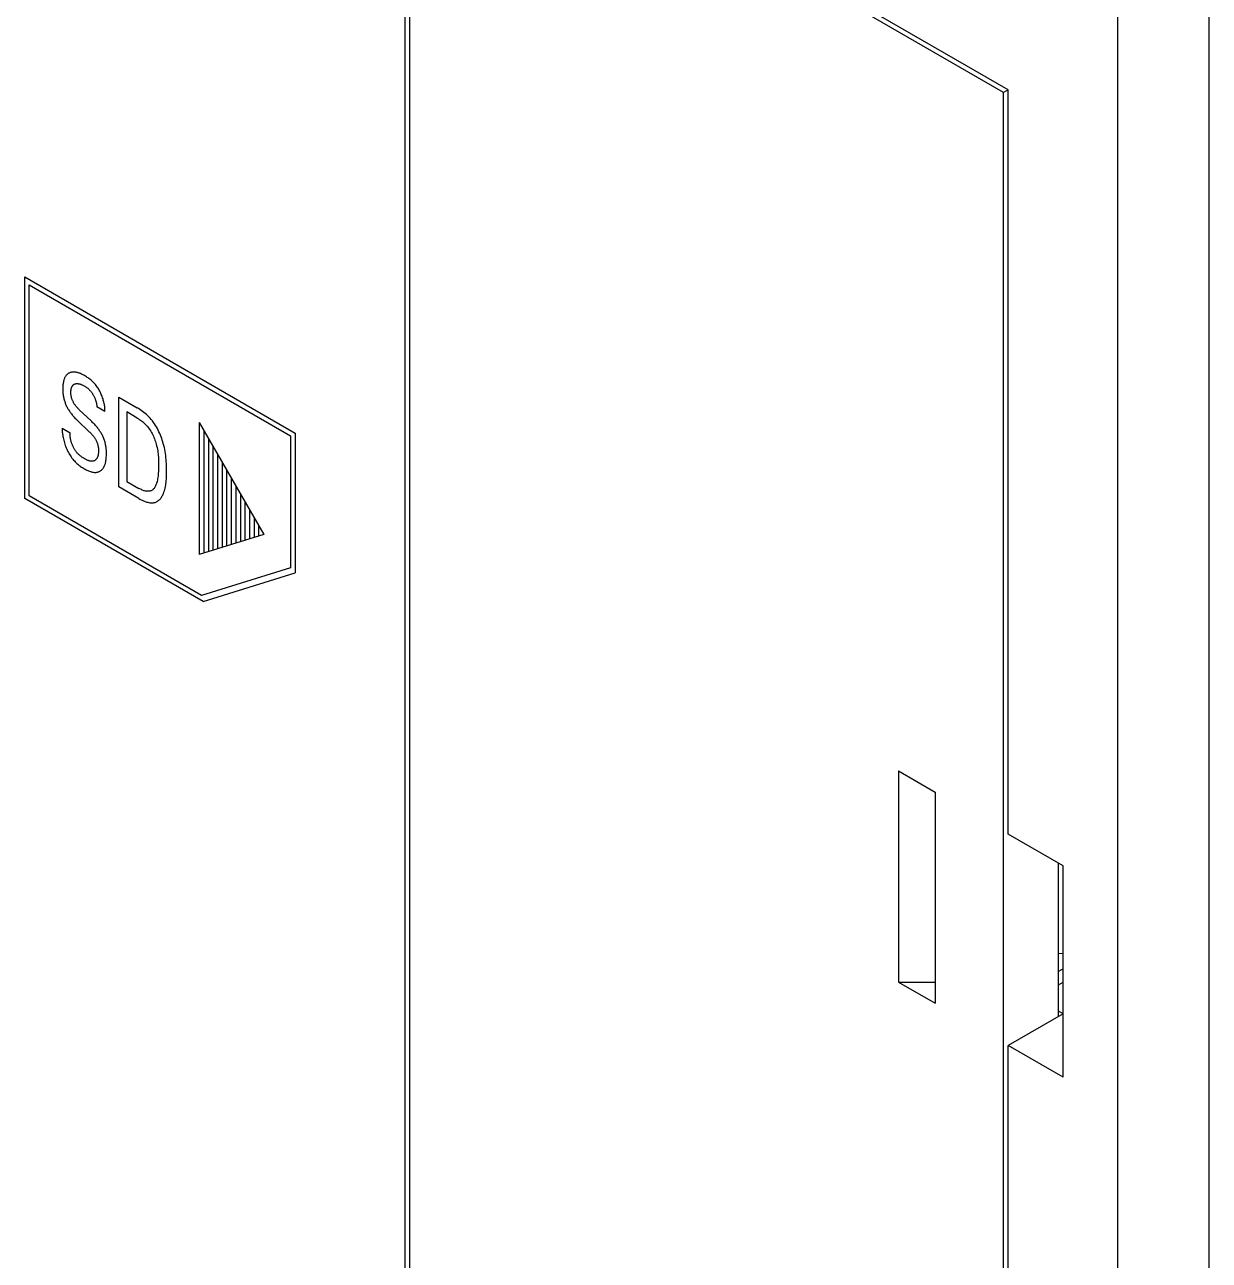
# Model space of a CAD drawing. Extents: x 0 to 420, y 0 to 297.
# Drawn here: x 210.01 to 228.34, y 127.38 to 146.49 of the extents above; entities that cross this region are included whole.
import ezdxf

# ---------------------------------------------------------------- set-up
doc = ezdxf.new("R2010")
doc.units = 0
doc.header["$LTSCALE"] = 23.1
doc.layers.add('40000_ISO', color=7, linetype='CONTINUOUS')

msp = doc.modelspace()

# ---------------------------------------------------------------- linework, layer by layer
at = {"layer": '40000_ISO', "color": 7, "linetype": 'CONTINUOUS'}
for p, q in [((215.892, 150.871), (215.892, 124.58)), ((225.226, 145.483), (215.892, 150.871)), ((215.963, 150.749), (215.963, 124.621)), ((225.155, 145.442), (215.963, 150.749)), ((226.923, 114.782), (226.923, 149.892)), ((228.337, 114.782), (228.337, 149.892)), ((225.226, 145.483), (225.155, 145.442)), ((225.155, 121.224), (225.155, 145.442)), ((225.226, 133.97), (225.226, 145.483)), ((210.01, 139.162), (210.01, 142.592)), ((210.01, 142.592), (214.195, 140.175)), ((210.08, 139.203), (210.08, 142.469)), ((210.08, 142.469), (214.124, 140.135)), ((211.465, 139.343), (211.465, 140.731)), ((211.465, 140.731), (211.751, 140.566)), ((210.854, 140.536), (211.036, 140.365)), ((211.251, 140.507), (211.125, 140.58)), ((211.589, 140.502), (211.589, 139.429)), ((211.751, 140.408), (211.589, 140.502)), ((211.009, 140.197), (210.828, 140.369)), ((212.71, 140.339), (213.709, 138.608)), ((212.71, 140.339), (212.71, 138.297)), ((210.589, 140.251), (210.713, 140.18)), ((212.781, 140.216), (212.781, 138.319)), ((212.851, 140.094), (212.851, 138.341)), ((214.124, 140.135), (214.124, 138.093)), ((214.195, 140.175), (214.195, 138.012)), ((212.922, 139.971), (212.922, 138.363)), ((212.993, 139.849), (212.993, 138.385)), ((213.064, 139.726), (213.064, 138.407)), ((213.134, 139.604), (213.134, 138.429)), ((211.775, 139.164), (211.465, 139.343)), ((211.589, 139.429), (211.776, 139.321)), ((213.205, 139.481), (213.205, 138.451)), ((213.276, 139.359), (213.276, 138.473)), ((212.769, 137.569), (210.01, 139.162)), ((212.745, 137.665), (210.08, 139.203)), ((213.346, 139.236), (213.346, 138.495)), ((213.417, 139.114), (213.417, 138.517)), ((213.488, 138.991), (213.488, 138.539)), ((213.558, 138.869), (213.558, 138.561)), ((213.629, 138.747), (213.629, 138.583)), ((213.709, 138.608), (212.71, 138.297)), ((214.124, 138.093), (212.745, 137.665)), ((212.769, 137.569), (214.195, 138.012)), ((223.529, 134.95), (224.094, 134.623)), ((223.529, 134.95), (223.529, 131.684)), ((224.094, 134.623), (224.094, 131.357)), ((226.074, 133.48), (225.226, 133.97)), ((226.004, 131.153), (226.004, 133.521)), ((226.074, 130.214), (226.074, 133.48)), ((226.004, 132.126), (226.074, 132.13)), ((226.074, 131.888), (226.004, 131.847)), ((223.529, 131.684), (224.094, 131.684)), ((223.529, 131.684), (224.094, 131.357)), ((226.004, 131.643), (226.074, 131.684)), ((226.074, 131.194), (225.226, 130.704)), ((226.074, 131.194), (226.004, 131.235)), ((226.074, 130.214), (225.226, 130.704)), ((225.226, 121.111), (225.226, 130.704))]:
    msp.add_line(p, q, dxfattribs=at)
for points in [[(211.251, 140.507), (211.251, 140.52), (211.251, 140.533), (211.251, 140.546), (211.25, 140.56), (211.249, 140.574), (211.248, 140.588), (211.246, 140.603), (211.243, 140.617), (211.24, 140.635), (211.236, 140.652), (211.231, 140.669), (211.226, 140.687), (211.221, 140.704), (211.215, 140.722), (211.209, 140.74), (211.202, 140.756), (211.195, 140.773), (211.188, 140.789), (211.18, 140.806), (211.172, 140.822), (211.163, 140.837), (211.154, 140.853), (211.145, 140.868), (211.135, 140.883), (211.125, 140.897), (211.115, 140.911), (211.104, 140.925), (211.093, 140.939), (211.081, 140.952), (211.069, 140.964), (211.056, 140.976), (211.043, 140.988), (211.031, 140.999), (211.017, 141.009), (211.004, 141.019), (210.991, 141.029), (210.978, 141.038), (210.964, 141.047), (210.951, 141.055), (210.938, 141.063), (210.925, 141.07), (210.912, 141.077), (210.899, 141.083), (210.886, 141.089), (210.874, 141.095), (210.861, 141.1), (210.849, 141.104), (210.837, 141.108), (210.826, 141.111), (210.815, 141.114), (210.804, 141.116), (210.793, 141.118), (210.782, 141.119), (210.771, 141.119), (210.761, 141.12), (210.751, 141.119), (210.742, 141.118), (210.732, 141.116), (210.723, 141.114), (210.714, 141.112), (210.706, 141.108), (210.697, 141.104), (210.689, 141.1), (210.681, 141.095), (210.673, 141.089), (210.666, 141.083), (210.659, 141.076), (210.652, 141.069), (210.646, 141.061), (210.641, 141.053), (210.636, 141.045), (210.631, 141.037), (210.627, 141.028), (210.623, 141.018), (210.62, 141.008), (210.616, 140.998), (210.613, 140.988), (210.611, 140.978), (210.608, 140.964), (210.605, 140.95), (210.603, 140.935), (210.602, 140.92), (210.6, 140.905), (210.599, 140.89), (210.599, 140.874), (210.599, 140.858)], [(210.599, 140.858), (210.599, 140.844), (210.599, 140.83), (210.6, 140.816), (210.601, 140.801), (210.602, 140.787), (210.604, 140.772), (210.606, 140.757), (210.608, 140.744), (210.611, 140.73), (210.614, 140.717), (210.617, 140.703), (210.62, 140.69), (210.624, 140.676), (210.628, 140.662), (210.633, 140.649), (210.637, 140.637), (210.642, 140.624), (210.647, 140.611), (210.653, 140.599), (210.659, 140.586), (210.665, 140.574), (210.672, 140.562), (210.678, 140.55), (210.685, 140.539), (210.692, 140.528), (210.7, 140.517), (210.707, 140.506), (210.716, 140.494), (210.725, 140.482), (210.734, 140.471), (210.743, 140.459), (210.752, 140.448), (210.761, 140.437), (210.774, 140.423), (210.787, 140.409), (210.801, 140.395), (210.814, 140.382), (210.828, 140.369)], [(210.854, 140.536), (210.847, 140.544), (210.839, 140.551), (210.831, 140.559), (210.824, 140.567), (210.817, 140.576), (210.809, 140.584), (210.802, 140.593), (210.795, 140.602), (210.789, 140.611), (210.782, 140.62), (210.777, 140.629), (210.771, 140.637), (210.766, 140.646), (210.762, 140.655), (210.757, 140.663), (210.753, 140.672), (210.749, 140.681), (210.745, 140.69), (210.742, 140.699), (210.739, 140.708), (210.736, 140.718), (210.733, 140.727), (210.731, 140.736), (210.729, 140.746), (210.728, 140.755), (210.726, 140.764), (210.725, 140.773), (210.725, 140.782), (210.724, 140.791), (210.724, 140.8), (210.724, 140.808), (210.724, 140.816), (210.725, 140.824), (210.725, 140.832), (210.726, 140.84), (210.727, 140.848), (210.729, 140.855), (210.73, 140.863), (210.732, 140.87), (210.734, 140.875), (210.735, 140.88), (210.737, 140.885), (210.739, 140.89), (210.742, 140.895), (210.744, 140.9), (210.747, 140.904), (210.749, 140.908), (210.752, 140.912), (210.756, 140.916), (210.759, 140.92), (210.763, 140.923), (210.767, 140.926), (210.771, 140.929), (210.776, 140.931), (210.78, 140.934), (210.785, 140.936), (210.79, 140.937), (210.795, 140.939), (210.8, 140.94), (210.806, 140.941), (210.812, 140.941), (210.818, 140.941), (210.823, 140.941), (210.829, 140.941), (210.836, 140.94), (210.842, 140.939), (210.849, 140.938), (210.856, 140.937), (210.862, 140.935), (210.869, 140.933), (210.876, 140.93), (210.883, 140.928), (210.892, 140.924), (210.901, 140.921), (210.91, 140.916), (210.919, 140.912), (210.928, 140.907), (210.938, 140.902), (210.945, 140.897), (210.953, 140.892), (210.961, 140.887), (210.968, 140.881), (210.976, 140.875), (210.984, 140.869), (210.989, 140.865), (210.995, 140.86), (211.001, 140.854)], [(211.001, 140.854), (211.007, 140.848), (211.013, 140.842), (211.019, 140.835), (211.025, 140.829), (211.031, 140.822), (211.036, 140.816), (211.041, 140.809), (211.047, 140.802), (211.052, 140.795), (211.057, 140.787), (211.061, 140.78), (211.066, 140.772), (211.071, 140.765), (211.075, 140.757), (211.08, 140.749), (211.084, 140.741), (211.088, 140.733), (211.091, 140.725), (211.095, 140.717), (211.098, 140.708), (211.102, 140.7), (211.105, 140.692), (211.107, 140.683), (211.11, 140.675), (211.112, 140.666), (211.114, 140.658), (211.116, 140.65), (211.118, 140.642), (211.12, 140.634), (211.121, 140.626), (211.122, 140.618), (211.123, 140.61), (211.124, 140.602), (211.125, 140.595), (211.125, 140.587), (211.125, 140.58)], [(211.775, 139.164), (211.793, 139.154), (211.811, 139.144), (211.829, 139.136), (211.847, 139.128), (211.864, 139.121), (211.882, 139.114), (211.9, 139.109), (211.915, 139.105), (211.93, 139.102), (211.945, 139.099), (211.959, 139.098), (211.974, 139.097), (211.987, 139.097), (212.001, 139.099), (212.014, 139.101), (212.026, 139.104), (212.038, 139.108), (212.049, 139.113), (212.06, 139.119), (212.07, 139.126), (212.08, 139.133), (212.09, 139.142), (212.099, 139.151), (212.108, 139.16), (212.116, 139.17), (212.124, 139.181), (212.131, 139.193), (212.138, 139.205), (212.145, 139.217), (212.151, 139.23), (212.157, 139.243), (212.164, 139.262), (212.171, 139.283), (212.177, 139.304), (212.182, 139.325), (212.187, 139.347), (212.191, 139.37), (212.194, 139.393), (212.197, 139.416), (212.199, 139.44), (212.201, 139.465), (212.202, 139.489), (212.203, 139.514), (212.204, 139.539), (212.204, 139.564), (212.205, 139.59), (212.204, 139.619), (212.204, 139.648), (212.203, 139.677), (212.202, 139.707), (212.2, 139.736), (212.198, 139.766), (212.195, 139.796), (212.192, 139.827), (212.188, 139.858), (212.183, 139.889), (212.177, 139.92), (212.17, 139.951), (212.163, 139.983), (212.154, 140.016), (212.147, 140.041), (212.138, 140.067), (212.13, 140.093), (212.12, 140.119), (212.11, 140.145), (212.099, 140.171), (212.087, 140.197), (212.075, 140.222), (212.062, 140.247), (212.048, 140.271), (212.034, 140.295), (212.019, 140.318), (212.003, 140.341), (211.986, 140.363), (211.968, 140.385), (211.95, 140.405), (211.931, 140.425), (211.912, 140.444), (211.893, 140.463), (211.873, 140.48), (211.853, 140.496), (211.832, 140.512), (211.812, 140.527), (211.791, 140.541), (211.771, 140.554), (211.751, 140.566)], [(211.274, 139.882), (211.273, 139.896), (211.273, 139.91), (211.272, 139.924), (211.27, 139.938), (211.268, 139.952), (211.266, 139.966), (211.264, 139.98), (211.262, 139.993), (211.259, 140.007), (211.255, 140.021), (211.252, 140.035), (211.247, 140.049), (211.243, 140.063), (211.238, 140.077), (211.234, 140.09), (211.228, 140.103), (211.223, 140.116), (211.217, 140.129), (211.211, 140.142), (211.204, 140.155), (211.197, 140.167), (211.191, 140.178), (211.183, 140.19), (211.176, 140.201), (211.169, 140.213), (211.161, 140.224), (211.152, 140.236), (211.143, 140.248), (211.134, 140.26), (211.124, 140.272), (211.115, 140.283), (211.105, 140.294), (211.094, 140.306), (211.082, 140.319), (211.071, 140.33), (211.059, 140.342), (211.048, 140.354), (211.036, 140.365)], [(211.751, 140.408), (211.767, 140.399), (211.783, 140.388), (211.799, 140.377), (211.815, 140.365), (211.831, 140.353), (211.847, 140.339), (211.863, 140.325), (211.878, 140.31), (211.893, 140.294), (211.907, 140.278), (211.921, 140.261), (211.934, 140.243), (211.947, 140.225), (211.959, 140.207), (211.97, 140.187), (211.981, 140.168), (211.991, 140.148), (212, 140.127), (212.009, 140.107), (212.017, 140.086), (212.025, 140.065), (212.032, 140.045), (212.039, 140.024), (212.045, 140.003), (212.051, 139.977), (212.057, 139.952), (212.062, 139.927), (212.067, 139.902), (212.07, 139.877), (212.073, 139.853), (212.076, 139.828), (212.078, 139.804), (212.079, 139.781), (212.08, 139.757), (212.081, 139.734), (212.081, 139.71), (212.081, 139.687), (212.081, 139.66), (212.08, 139.634), (212.08, 139.607), (212.078, 139.581), (212.076, 139.555), (212.074, 139.53), (212.072, 139.509), (212.069, 139.488), (212.066, 139.468), (212.062, 139.448), (212.058, 139.429), (212.053, 139.41), (212.049, 139.397), (212.044, 139.385), (212.04, 139.373), (212.035, 139.361), (212.029, 139.35), (212.023, 139.339), (212.017, 139.329), (212.011, 139.321), (212.004, 139.314), (211.997, 139.307), (211.99, 139.3), (211.983, 139.295), (211.975, 139.29), (211.966, 139.285), (211.957, 139.282), (211.948, 139.279), (211.939, 139.277), (211.929, 139.275), (211.919, 139.275), (211.909, 139.275), (211.898, 139.275), (211.888, 139.277), (211.877, 139.279), (211.865, 139.282), (211.852, 139.285), (211.84, 139.29), (211.827, 139.295), (211.814, 139.301), (211.801, 139.307), (211.789, 139.314), (211.776, 139.321)], [(210.589, 140.251), (210.588, 140.237), (210.589, 140.222), (210.589, 140.207), (210.59, 140.191), (210.592, 140.175), (210.594, 140.158), (210.597, 140.142), (210.599, 140.125), (210.603, 140.105), (210.608, 140.085), (210.613, 140.065), (210.618, 140.045), (210.624, 140.024), (210.631, 140.004), (210.638, 139.984), (210.645, 139.965), (210.653, 139.946), (210.661, 139.928), (210.669, 139.909), (210.678, 139.891), (210.687, 139.873), (210.697, 139.856), (210.707, 139.839), (210.718, 139.822), (210.729, 139.806), (210.741, 139.79), (210.752, 139.774), (210.765, 139.759), (210.778, 139.745), (210.791, 139.731), (210.804, 139.718), (210.818, 139.706), (210.832, 139.693), (210.846, 139.682), (210.86, 139.671), (210.874, 139.66), (210.889, 139.65), (210.903, 139.641), (210.917, 139.632), (210.932, 139.623), (210.945, 139.616), (210.959, 139.608), (210.972, 139.602), (210.985, 139.596), (210.999, 139.59), (211.012, 139.585), (211.025, 139.581), (211.037, 139.577), (211.048, 139.574), (211.06, 139.572), (211.071, 139.57), (211.083, 139.568), (211.094, 139.568), (211.105, 139.568), (211.115, 139.568), (211.125, 139.57), (211.135, 139.572), (211.144, 139.574), (211.154, 139.577), (211.163, 139.581), (211.171, 139.585), (211.18, 139.59), (211.188, 139.596), (211.196, 139.602), (211.203, 139.608), (211.21, 139.616), (211.217, 139.623), (211.223, 139.631), (211.229, 139.64), (211.234, 139.65), (211.24, 139.661), (211.245, 139.672), (211.249, 139.683), (211.253, 139.695), (211.257, 139.707), (211.26, 139.72), (211.263, 139.733), (211.266, 139.75), (211.269, 139.768), (211.271, 139.786), (211.272, 139.804), (211.274, 139.823), (211.274, 139.843), (211.274, 139.862), (211.274, 139.882)], [(210.835, 139.855), (210.829, 139.861), (210.823, 139.867), (210.818, 139.873), (210.813, 139.879), (210.807, 139.887), (210.802, 139.894), (210.796, 139.902), (210.791, 139.909), (210.786, 139.917), (210.781, 139.926), (210.776, 139.934), (210.771, 139.942), (210.767, 139.951), (210.762, 139.959), (210.758, 139.968), (210.754, 139.977), (210.75, 139.986), (210.747, 139.995), (210.743, 140.003), (210.74, 140.012), (210.736, 140.022), (210.733, 140.032), (210.73, 140.042), (210.727, 140.052), (210.724, 140.062), (210.722, 140.072), (210.72, 140.082), (210.718, 140.092), (210.716, 140.101), (210.715, 140.109), (210.714, 140.116), (210.713, 140.124), (210.712, 140.131), (210.712, 140.139), (210.712, 140.146), (210.711, 140.153), (210.711, 140.16), (210.712, 140.167), (210.712, 140.173), (210.713, 140.18)], [(211.009, 140.197), (211.017, 140.189), (211.026, 140.181), (211.034, 140.173), (211.042, 140.164), (211.05, 140.155), (211.058, 140.146), (211.066, 140.136), (211.073, 140.127), (211.081, 140.117), (211.088, 140.107), (211.094, 140.098), (211.099, 140.089), (211.105, 140.08), (211.11, 140.07), (211.115, 140.061), (211.12, 140.052), (211.124, 140.042), (211.128, 140.032), (211.132, 140.023), (211.135, 140.013), (211.138, 140.004), (211.141, 139.994), (211.143, 139.984), (211.145, 139.974), (211.147, 139.965), (211.148, 139.955), (211.149, 139.946), (211.15, 139.936), (211.15, 139.927), (211.151, 139.918), (211.151, 139.907), (211.151, 139.896), (211.151, 139.885), (211.15, 139.874), (211.15, 139.864), (211.148, 139.854), (211.147, 139.844), (211.146, 139.837), (211.144, 139.83), (211.142, 139.823), (211.14, 139.816), (211.138, 139.809), (211.135, 139.803), (211.133, 139.797), (211.13, 139.791), (211.127, 139.785), (211.123, 139.78), (211.119, 139.775), (211.116, 139.77), (211.111, 139.766), (211.107, 139.762), (211.103, 139.758), (211.098, 139.755), (211.093, 139.752), (211.088, 139.749), (211.082, 139.746), (211.077, 139.744), (211.071, 139.742), (211.066, 139.741), (211.06, 139.74), (211.054, 139.739), (211.047, 139.739), (211.041, 139.739), (211.035, 139.74), (211.029, 139.741), (211.022, 139.742), (211.015, 139.743), (211.009, 139.745), (211.002, 139.747), (210.995, 139.75), (210.986, 139.753), (210.977, 139.757), (210.968, 139.761), (210.959, 139.765), (210.95, 139.77), (210.941, 139.775), (210.932, 139.78), (210.923, 139.786), (210.913, 139.792), (210.904, 139.798), (210.895, 139.804), (210.886, 139.81), (210.877, 139.817), (210.868, 139.824), (210.86, 139.831), (210.851, 139.839), (210.843, 139.847), (210.835, 139.855)]]:
    msp.add_lwpolyline(points, dxfattribs=at)

doc.saveas('drawing.dxf')
